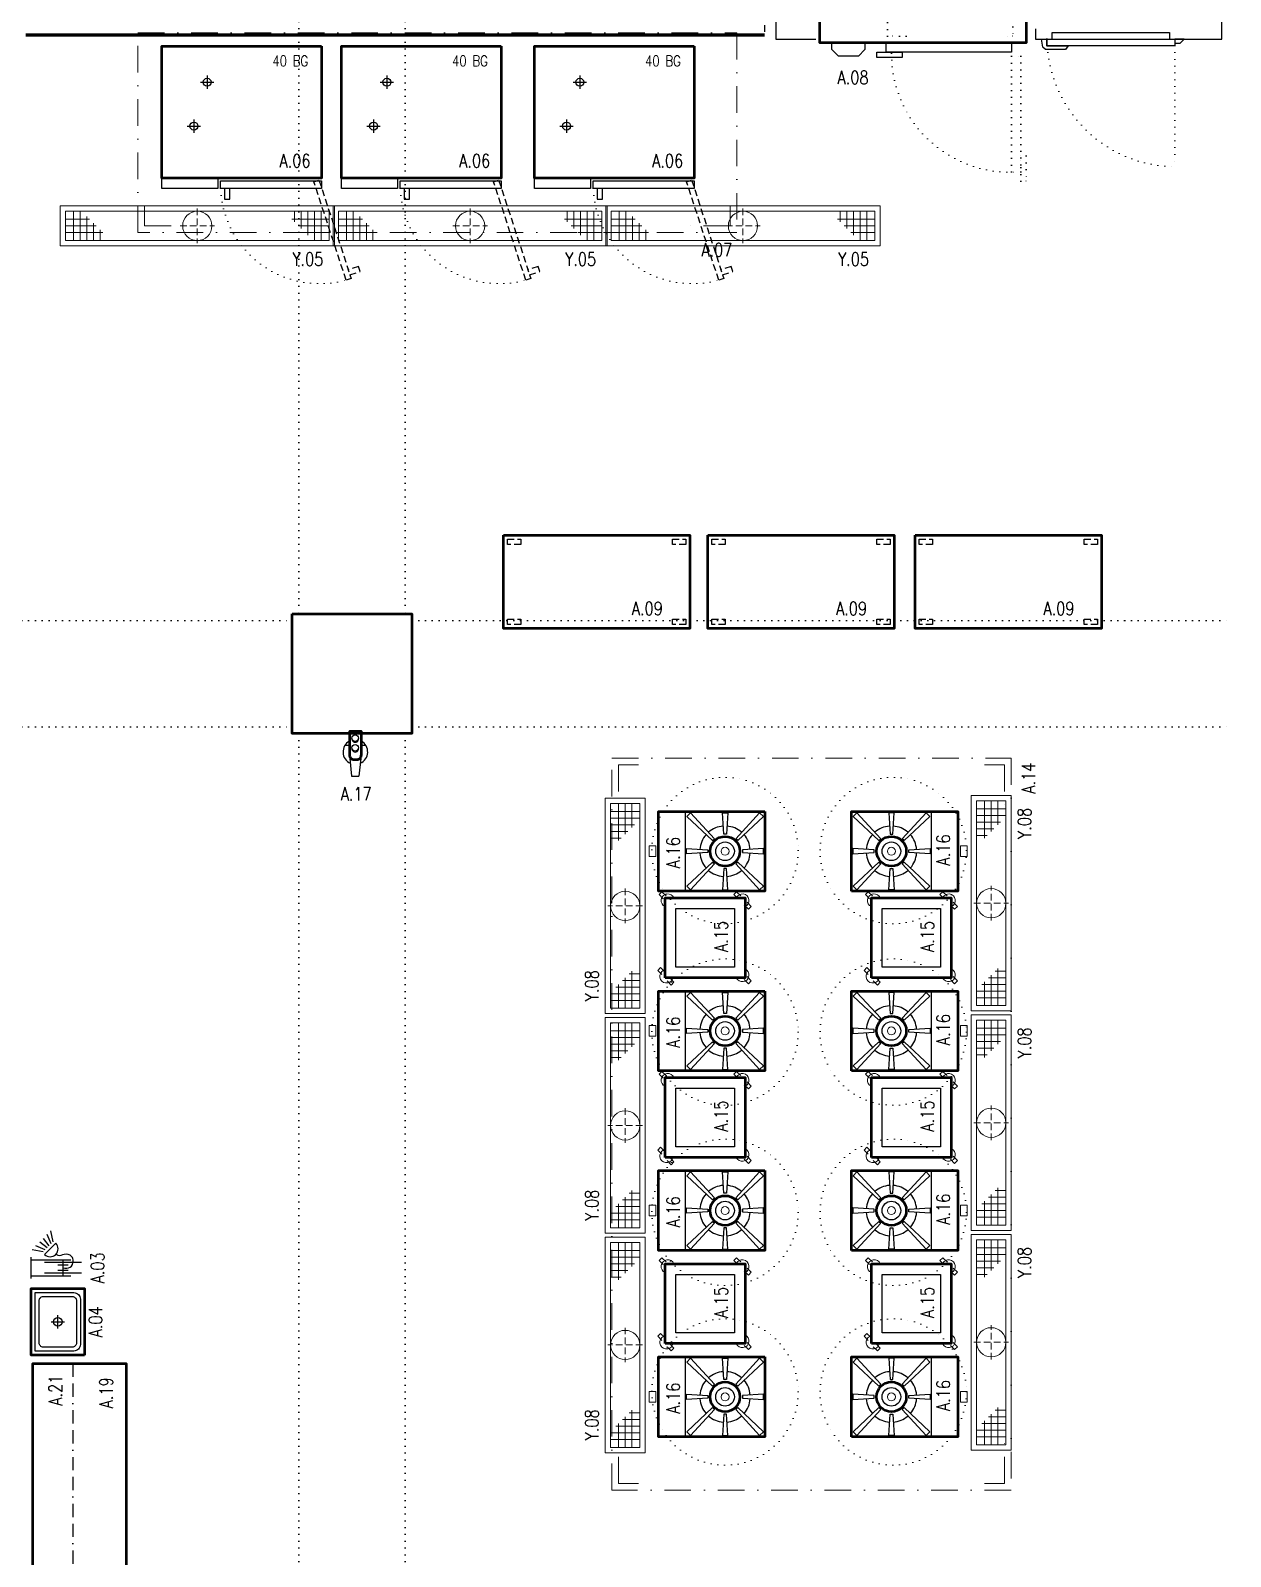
# Model space of a CAD drawing. Extents: x -228812 to 45006, y -308075 to -42938.
# Drawn here: x 31471 to 32373, y -46350 to -45203 of the extents above; entities that cross this region are included whole.
import ezdxf
from ezdxf.enums import TextEntityAlignment as Align

# ---------------------------------------------------------------- set-up
doc = ezdxf.new("R2010")
doc.units = 0
doc.header["$LTSCALE"] = 20
for name, pattern in [('( Hidden )', [0.375, 0.25, -0.125]), ('BORDER', [1.75, 0.5, -0.25, 0.5, -0.25, 0, -0.25]), ('DASHDOTX2', [2, 1, -0.5, 0, -0.5]), ('DASHED2', [0.375, 0.25, -0.125]), ('DOT', [0.25, 0, -0.25]), ('HIDDEN', [0.375, 0.25, -0.125])]:
    doc.linetypes.add(name, pattern=pattern)
doc.layers.get('0').update_dxf_attribs({"linetype": 'CONTINUOUS', "lineweight": 15})
doc.layers.get('DEFPOINTS').update_dxf_attribs({"linetype": 'CONTINUOUS'})
for name, color, linetype, lineweight in [('-DWG_ANA', 7, 'CONTINUOUS', 50), ('-DWG_ANA_1', 7, 'BORDER', 25), ('-DWG_DETAY1', 7, 'CONTINUOUS', 25), ('-DWG_DETAY2', 7, 'CONTINUOUS', 15), ('-DWG_DETAY4', 7, 'DOT', 18), ('DUVAR', 7, 'CONTINUOUS', 60), ('DVL-C', 7, 'DASHDOTX2', 20), ('kapi-acilis', 43, 'DOT', 15), ('KOLON', 7, 'CONTINUOUS', 50), ('NO', 7, 'CONTINUOUS', 30), ('PLAN', 253, 'CONTINUOUS', 15), ('s-depo', 140, 'CONTINUOUS', 25), ('yerizg-a', 7, 'CONTINUOUS', 15), ('yerizg-b', 7, 'CONTINUOUS', 9)]:
    doc.layers.add(name, color=color, linetype=linetype, lineweight=lineweight)
for name, color, linetype in [('BL-A', 1, 'CONTINUOUS'), ('BL-Y', 144, 'CONTINUOUS'), ('KIRIS', 9, 'DOT'), ('MUTFAK TEFRISI', 7, 'CONTINUOUS'), ('yazi-blk', 7, 'CONTINUOUS'), ('YRNO', 7, 'CONTINUOUS')]:
    doc.layers.add(name, color=color, linetype=linetype)
doc.styles.add('ROMANS', font='romans.shx', dxfattribs={"width": 0.8})
doc.styles.add('TROMANS', font='romanstw.shx', dxfattribs={"width": 0.8})

# ---------------------------------------------------------------- blocks, each defined once
blk = doc.blocks.new('KOLON90')
at = {"layer": 'KOLON', "color": 4}
blk.add_lwpolyline([(-45, 45), (45, 45), (45, -45), (-45, -45)], close=True, dxfattribs=at)
blk = doc.blocks.new('Y-SIFON')
at = {"layer": 'yerizg-a', "color": 0, "linetype": 'Continuous'}
blk.add_circle((0, 0), 11, dxfattribs=at)
at = {"layer": 'yerizg-b', "color": 0, "linetype": 'DASHED2'}
for points in [[(0, 13), (0, -13)], [(-13, 0), (13, 0)]]:
    blk.add_lwpolyline(points, dxfattribs=at)
blk = doc.blocks.new('1BS-SYK316A')
at = {"layer": 'yerizg-a', "color": 0}
blk.add_lwpolyline([(0, 0), (162, 0), (162, -30), (0, -30)], close=True, dxfattribs=at)
at = {"layer": 'yerizg-b', "color": 0}
for p, q in [((4, -10), (22, -10)), ((10, -26), (10, -4)), ((15, -4), (15, -26)), ((20, -26), (20, -8)), ((158, -10), (130, -10)), ((132, -4), (132, -12)), ((137, -4), (137, -17)), ((142, -4), (142, -22)), ((147, -26), (147, -4)), ((152, -4), (152, -26)), ((4, -15), (27, -15)), ((4, -20), (32, -20)), ((25, -26), (25, -13)), ((30, -26), (30, -18)), ((158, -15), (135, -15)), ((158, -20), (140, -20))]:
    blk.add_line(p, q, dxfattribs=at)
blk.add_lwpolyline([(4, -4), (158, -4), (158, -26), (4, -26)], close=True, dxfattribs=at)
at = {"layer": 'PLAN', "color": 0, "linetype": 'Continuous'}
blk.add_blockref('Y-SIFON', (81, -15), dxfattribs=at)
at = {"layer": 'YRNO', "linetype": 'Continuous', "style": 'ROMANS', "width": 0.8}
blk.add_attdef('YRNO', text='', height=10, dxfattribs=at).set_placement((141, -40), align=Align.MIDDLE)
blk = doc.blocks.new('RRN163')
at = {"layer": '-DWG_ANA_1', "color": 0}
blk.add_lwpolyline([(0, -30), (0, 0), (160, 0), (160, -30)], close=True, dxfattribs=at)
at = {"layer": 'NO', "linetype": 'Continuous', "style": 'ROMANS', "width": 0.8}
blk.add_attdef('NO', text='', height=10, dxfattribs=at).set_placement((140, -17), align=Align.MIDDLE)
blk = doc.blocks.new('EEN102D')
at = {"layer": '-DWG_ANA', "color": 0}
blk.add_lwpolyline([(0, -40), (0, 0), (50, 0), (50, -40)], close=True, dxfattribs=at)
at = {"layer": '-DWG_DETAY1', "color": 0}
for points in [[(3, -32), (3, -3), (47, -3), (47, -32, -0.414214), (42, -37), (8, -37, -0.414214)], [(9, -6), (41, -6, -0.414214), (44, -9), (44, -31, -0.414214), (41, -34), (9, -34, -0.414214), (6, -31), (6, -9, -0.414214)]]:
    blk.add_lwpolyline(points, format="xyb", close=True, dxfattribs=at)
for points in [[(20, -20), (30, -20)], [(25, -15), (25, -25)]]:
    blk.add_lwpolyline(points, dxfattribs=at)
blk.add_circle((25, -20), 3.16, dxfattribs=at)
at = {"layer": 'NO', "linetype": 'Continuous', "style": 'ROMANS', "width": 0.8}
blk.add_attdef('NO', text='', height=10, dxfattribs=at).set_placement((25, -48.4), align=Align.MIDDLE)
blk = doc.blocks.new('1CC-GT15')
at = {"layer": '-DWG_ANA_1', "color": 0, "linetype": 'Continuous'}
for points in [[(-6, 0), (-6, -30)], [(6, 0), (6, -30)], [(-6, -24), (6, -24)]]:
    blk.add_lwpolyline(points, dxfattribs=at)
at = {"layer": '-DWG_DETAY1', "color": 0}
for points in [[(-8, 0), (8, 0)], [(-4, -38), (-4, -10)], [(4, -38), (4, -10)], [(18.7, -18.5), (10.2, -10)], [(12, -9.1), (13.7, -0.8)], [(13.6, -10.6), (16.5, -3.6)], [(15.1, -12.1), (19.3, -6.5)], [(16.6, -13.6), (22.2, -9.3)], [(-2, -28), (-2, -20)], [(2, -28), (2, -20)], [(18.1, -15.1), (25, -12.1)], [(19.6, -16.6), (27.9, -14.9)]]:
    blk.add_lwpolyline(points, dxfattribs=at)
blk.add_arc((14.4, -14.3), 6, 135.1651, 315.1651, dxfattribs=at)
blk.add_spline([(0, -24), (0.6, -29.4), (5.1, -31.7), (8.6, -30.5), (10.2, -24.8), (9.3, -20.4), (10.8, -18.7)], degree=3, dxfattribs=at)
at = {"layer": 'NO', "linetype": 'Continuous', "style": 'ROMANS', "width": 0.8}
blk.add_attdef('NO', text='', height=10, dxfattribs=at).set_placement((0, -50), align=Align.MIDDLE)
blk = doc.blocks.new('T_140')
at = {"layer": '-DWG_ANA', "color": 0}
blk.add_lwpolyline([(0, 0), (140, 0), (140, -70), (0, -70)], close=True, dxfattribs=at)
blk = doc.blocks.new('TCN140H')
at = {"layer": '-DWG_DETAY1', "color": 0, "linetype": 'HIDDEN'}
for points in [[(13, -7), (3, -7), (3, -3), (13, -3)], [(137, -7), (127, -7), (127, -3), (137, -3)], [(13, -67), (3, -67), (3, -63), (13, -63)], [(137, -67), (127, -67), (127, -63), (137, -63)]]:
    blk.add_lwpolyline(points, close=True, dxfattribs=at)
at = {"layer": '-DWG_ANA', "color": 0}
blk.add_blockref('T_140', (0, 0), dxfattribs=at)
at = {"layer": 'NO', "linetype": 'Continuous', "style": 'ROMANS', "width": 0.8}
blk.add_attdef('NO', text='', height=10, dxfattribs=at).set_placement((108, -55), align=Align.MIDDLE)
blk = doc.blocks.new('ROB-MP450')
at = {"layer": '-DWG_ANA', "color": 0}
blk.add_lwpolyline([(-4.4, -17.6, 0.414214), (-1, -21), (1.2, -21, 0.414214), (4.6, -17.6), (4.6, 0), (-4.4, 0)], format="xyb", close=True, dxfattribs=at)
at = {"layer": '-DWG_DETAY1', "color": 0}
for p, q in [((-7.7, -10.2), (-4.4, -10.2)), ((4.6, -10.2), (7.8, -10.2)), ((-4.1, -20.2), (-2.7, -33.6)), ((4.1, -20.2), (2.7, -33.6)), ((-2.7, -33.6), (2.7, -33.6))]:
    blk.add_line(p, q, dxfattribs=at)
for centre in [(0, -4.9), (0, -12.3)]:
    blk.add_circle(centre, 2.49, dxfattribs=at)
for centre, radius, start, end in [((0.1, -15.3), 9.28, 119.0171, 245.789), ((0, -5.5), 2.49, 172.95, 7.05), ((0.1, -15.3), 9.28, 293.0449, 60.9829), ((0, -12.9), 2.49, 172.95, 7.05)]:
    blk.add_arc(centre, radius, start, end, dxfattribs=at)
at = {"layer": 'NO', "linetype": 'Continuous', "style": 'ROMANS', "width": 0.8}
blk.add_attdef('NO', text='', height=10, dxfattribs=at).set_placement((0.7, -46.8), align=Align.MIDDLE)
blk = doc.blocks.new('1-OG6')
at = {"layer": '-DWG_DETAY1', "color": 0}
for points in [[(-30, 30), (-30, -30), (30, -30), (30, 30)], [(-8.1, 9.5), (-9.5, 8), (-29, 26), (-26.2, 28.8)], [(-1, 13), (1, 13), (2, 29), (-2, 29)], [(8.1, 9.5), (9.5, 8), (29, 26), (26.2, 28.8)], [(-13, 1), (-13, -1), (-29, -2), (-29, 2)], [(13, 1), (13, -1), (29, -2), (29, 2)], [(-8.1, -9.5), (-9.5, -8), (-29, -26), (-26.2, -28.8)], [(8.1, -9.5), (9.5, -8), (29, -26), (26.2, -28.8)], [(-1, -13), (1, -13), (2, -29), (-2, -29)]]:
    blk.add_lwpolyline(points, close=True, dxfattribs=at)
for points in [[(-14.4, 12.4, 0.160919), (-18.9, 1.4, 0.160919)], [(-1.4, 18.9, 0.162747), (-12.5, 14.3, 0.162747)], [(12.5, 14.3, 0.162747), (1.4, 18.9, 0.162747)], [(18.9, 1.4, 0.160919), (14.4, 12.4, 0.160919)], [(-18.9, -1.4, 0.160919), (-14.4, -12.4, 0.160919)], [(14.4, -12.4, 0.160919), (18.9, -1.4, 0.160919)], [(-12.5, -14.3, 0.162747), (-1.4, -18.9, 0.162747)], [(1.4, -18.9, 0.162747), (12.5, -14.3, 0.162747)]]:
    blk.add_lwpolyline(points, format="xyb", dxfattribs=at)
blk.add_circle((0, 0), 7, dxfattribs=at)
at = {"layer": '-DWG_DETAY2', "color": 0}
blk.add_circle((0, 0), 3, dxfattribs=at)
blk = doc.blocks.new('1YD200')
at = {"layer": '-DWG_ANA', "color": 0}
blk.add_lwpolyline([(0, 0), (60, 0), (60, -80), (0, -80)], close=True, dxfattribs=at)
blk.add_circle((30, -30), 11.2, dxfattribs=at)
at = {"layer": '-DWG_DETAY2', "color": 0}
blk.add_lwpolyline([(26, -82), (34, -82), (34, -87), (26, -87)], close=True, dxfattribs=at)
at = {"layer": 'PLAN', "color": 0, "linetype": 'Continuous'}
blk.add_blockref('1-OG6', (30, -30), dxfattribs=at)
at = {"layer": 'NO', "linetype": 'Continuous', "style": 'ROMANS', "width": 0.8}
blk.add_attdef('NO', text='', height=10, dxfattribs=at).set_placement((31, -69), align=Align.MIDDLE)
blk = doc.blocks.new('AKZ100')
at = {"layer": '-DWG_ANA', "color": 0}
blk.add_lwpolyline([(0, 0), (60, 0), (60, -60), (0, -60)], close=True, dxfattribs=at)
at = {"layer": '-DWG_DETAY1', "color": 0}
blk.add_lwpolyline([(8, -8), (52, -8), (52, -52), (8, -52)], close=True, dxfattribs=at)
at = {"layer": '-DWG_DETAY2', "color": 0, "linetype": 'HIDDEN'}
for points in [[(2.4, 2.4), (5.5, 5.5), (7.6, 3.4), (4.5, 0.2)], [(59.4, 1.4), (62.5, 4.5), (64.6, 2.4), (61.5, -0.8)], [(-2.4, -1.4), (-5.5, -4.5), (-3.4, -6.6), (-0.2, -3.5)], [(59.4, -54.6), (62.5, -51.5), (64.6, -53.6), (61.5, -56.8)], [(-1.4, -59.4), (-4.5, -62.5), (-2.4, -64.6), (0.8, -61.5)], [(54.6, -59.4), (51.5, -62.5), (53.6, -64.6), (56.8, -61.5)]]:
    blk.add_lwpolyline(points, dxfattribs=at)
at = {"layer": '-DWG_DETAY2', "color": 0}
for centre, start, end in [((1, -1), 23.5782, 246.4218), ((58, -2), 293.5782, 156.4218), ((2, -58), 113.5782, 336.4218), ((58, -58), 203.5782, 66.4218)]:
    blk.add_arc(centre, 5, start, end, dxfattribs=at)
at = {"layer": 'NO', "linetype": 'Continuous', "style": 'ROMANS', "width": 0.8}
blk.add_attdef('NO', text='', height=10, dxfattribs=at).set_placement((31, -42), align=Align.MIDDLE)
blk = doc.blocks.new('DOF559')
at = {"layer": 'DVL-C', "color": 0}
blk.add_lwpolyline([(0, 0), (550, 0), (550, -300), (0, -300)], close=True, dxfattribs=at)
for points in [[(5, -20), (5, -5), (40, -5)], [(545, -20), (545, -5), (510, -5)], [(5, -280), (5, -295), (40, -295)], [(545, -280), (545, -295), (510, -295)]]:
    blk.add_lwpolyline(points, dxfattribs=at)
at = {"layer": 'NO', "linetype": 'Continuous', "style": 'ROMANS', "width": 0.8}
blk.add_attdef('NO', text='', height=10, dxfattribs=at).set_placement((535, -313), align=Align.MIDDLE)
blk = doc.blocks.new('1BS-SYK320A')
at = {"layer": 'yerizg-a', "color": 0}
blk.add_lwpolyline([(0, 0), (206, 0), (206, -30), (0, -30)], close=True, dxfattribs=at)
at = {"layer": 'yerizg-b', "color": 0}
for p, q in [((4, -10), (22, -10)), ((10, -26), (10, -4)), ((15, -4), (15, -26)), ((20, -26), (20, -8)), ((202, -10), (174, -10)), ((176, -4), (176, -12)), ((181, -4), (181, -17)), ((186, -4), (186, -22)), ((191, -26), (191, -4)), ((196, -4), (196, -26)), ((4, -15), (27, -15)), ((4, -20), (32, -20)), ((25, -26), (25, -13)), ((30, -26), (30, -18)), ((202, -15), (179, -15)), ((202, -20), (184, -20))]:
    blk.add_line(p, q, dxfattribs=at)
blk.add_lwpolyline([(4, -4), (202, -4), (202, -26), (4, -26)], close=True, dxfattribs=at)
at = {"layer": 'PLAN', "color": 0, "linetype": 'Continuous'}
blk.add_blockref('Y-SIFON', (103, -15), dxfattribs=at)
at = {"layer": 'YRNO', "linetype": 'Continuous', "style": 'ROMANS', "width": 0.8}
blk.add_attdef('YRNO', text='', height=10, dxfattribs=at).set_placement((186, -40), align=Align.MIDDLE)
blk = doc.blocks.new('TCN160-S')
at = {"layer": '-DWG_ANA', "color": 0}
blk.add_lwpolyline([(0, 0), (160, 0), (160, -70), (0, -70)], close=True, dxfattribs=at)
at = {"layer": 'NO', "linetype": 'Continuous', "style": 'ROMANS', "width": 0.8}
blk.add_attdef('NO', text='', height=10, dxfattribs=at).set_placement((138, -55), align=Align.MIDDLE)
blk = doc.blocks.new('DDF454')
at = {"layer": 'DVL-C', "color": 0}
blk.add_lwpolyline([(0, 0), (450, 0), (450, -150), (0, -150)], close=True, dxfattribs=at)
for points in [[(5, -130), (5, -145), (40, -145)], [(445, -130), (445, -145), (410, -145)]]:
    blk.add_lwpolyline(points, dxfattribs=at)
at = {"layer": 'NO', "linetype": 'Continuous', "style": 'ROMANS', "width": 0.8}
blk.add_attdef('NO', text='', height=10, dxfattribs=at).set_placement((435, -163), align=Align.MIDDLE)
blk = doc.blocks.new('CAS-T40R')
at = {"layer": '-DWG_ANA', "color": 0}
blk.add_lwpolyline([(155, 0), (155, -125), (0, -125), (0, 0)], close=True, dxfattribs=at)
at = {"layer": '-DWG_DETAY1', "color": 0, "linetype": 'DOT'}
blk.add_lwpolyline([(65, -125), (65, -120), (51, -120), (50, -11), (145, -11), (145, -120), (141, -120), (141, -125)], dxfattribs=at)
at = {"layer": '-DWG_DETAY1', "color": 0}
blk.add_lwpolyline([(34, -125), (34, -130), (29, -135), (14, -135), (9, -130), (9, -125)], dxfattribs=at)
at = {"layer": '-DWG_DETAY1', "color": 0, "linetype": 'Continuous'}
for points in [[(144, -125), (144, -132), (50, -132), (50, -125)], [(62, -132), (62, -136), (43, -136), (43, -132)]]:
    blk.add_lwpolyline(points, close=True, dxfattribs=at)
at = {"layer": '-DWG_DETAY1', "color": 0, "linetype": 'DOT'}
for points in [[(144, -135), (151, -135), (151, -222), (144, -222)], [(151, -210), (155, -210), (155, -229), (151, -229)]]:
    blk.add_lwpolyline(points, close=True, dxfattribs=at)
at = {"layer": '-DWG_DETAY4', "color": 0}
blk.add_arc((142.9, -133.4), 88.9, 179.7229, 274.611, dxfattribs=at)
at = {"layer": 'NO', "linetype": 'Continuous', "style": 'ROMANS', "width": 0.8}
blk.add_attdef('NO', text='', height=10, dxfattribs=at).set_placement((25, -151), align=Align.MIDDLE)
blk = doc.blocks.new('J-KS09l')
at = {"layer": 'kapi-acilis', "linetype": 'DOT'}
blk.add_lwpolyline([(-3, 11), (-3, 107)], dxfattribs=at)
blk.add_arc((-4.2, 9.8), 97.2, 0.6814, 89.3186, dxfattribs=at)
at = {"layer": 's-depo', "linetype": 'Continuous'}
for points in [[(-3, 14), (-7, 14), (-10, 11), (-3, 11)], [(1, 11), (-3, 11), (-3, 16), (93, 16), (93, 11), (89, 11), (89, 6), (1, 6), (1, 11)], [(77, 16), (79, 19), (94, 19), (96, 17), (97, 11), (93, 11), (93, 16)]]:
    blk.add_lwpolyline(points, close=True, dxfattribs=at)
blk = doc.blocks.new('FBG040')
at = {"layer": '-DWG_ANA', "color": 0}
blk.add_lwpolyline([(120, 0), (120, -99), (0, -99), (0, 0)], close=True, dxfattribs=at)
at = {"layer": '-DWG_DETAY1', "color": 0}
for points in [[(34, -22), (34, -32)], [(29, -27), (39, -27)], [(24, -55), (24, -65)], [(19, -60), (29, -60)], [(42, -99), (42, -107), (0, -107), (0, -99)], [(47, -107), (47, -115), (51, -115), (51, -107)]]:
    blk.add_lwpolyline(points, dxfattribs=at)
blk.add_lwpolyline([(120, -107), (44, -107), (44, -101), (120, -101)], close=True, dxfattribs=at)
at = {"layer": '-DWG_DETAY1', "color": 0, "linetype": 'HIDDEN'}
blk.add_lwpolyline([(118, -100.5), (142.2, -174.5), (138.4, -175.8), (114.2, -101.8)], close=True, dxfattribs=at)
blk.add_lwpolyline([(141.3, -171.7), (148.9, -169.2), (147.6, -165.4), (140, -167.9)], dxfattribs=at)
at = {"layer": '-DWG_DETAY1', "color": 0}
for centre in [(34, -27), (24, -60)]:
    blk.add_circle(centre, 3, dxfattribs=at)
at = {"layer": '-DWG_DETAY4', "color": 0}
blk.add_arc((118.6, -103.8), 74.6, 182.4322, 285.3604, dxfattribs=at)
at = {"layer": 'NO', "linetype": 'Continuous', "style": 'ROMANS', "width": 0.8}
blk.add_attdef('NO', text='', height=10, dxfattribs=at).set_placement((100, -86), align=Align.MIDDLE)
at = {"layer": 'yazi-blk', "color": 0, "style": 'TROMANS', "width": 0.8}
blk.add_text('40 BG', height=8, dxfattribs=at).set_placement((83, -15))

msp = doc.modelspace()

# ---------------------------------------------------------------- linework, layer by layer
at = {"color": 1, "linetype": 'DOT'}
for centre in [(31993.117, -45819.491), (32119.459, -45819.491), (31993.117, -45955.907), (32119.459, -45955.907), (31993.117, -46091.369), (32119.459, -46091.369), (31993.117, -46226.335), (32119.459, -46226.335)]:
    msp.add_circle(centre, 55, dxfattribs=at)
at = {"layer": 'DEFPOINTS', "linetype": '( Hidden )'}
msp.add_line((32022.874, -44824.228), (32022.874, -45206.5), dxfattribs=at)
at = {"layer": 'DEFPOINTS', "linetype": 'Continuous'}
for p, q in [((31687.874, -45206.5), (31467.874, -45206.5)), ((32022.874, -45206.5), (31702.874, -45206.5))]:
    msp.add_line(p, q, dxfattribs=at)
at = {"layer": 'DUVAR', "color": 2}
for p, q in [((31467.874, -45206.5), (31702.874, -45206.5)), ((31702.874, -45206.5), (32022.874, -45206.5))]:
    msp.add_line(p, q, dxfattribs=at)
at = {"layer": 'KIRIS', "color": 251}
for p, q in [((31672.874, -44941.5), (31672.874, -45641.5)), ((31752.874, -44941.5), (31752.874, -45641.5)), ((31112.874, -45646.5), (31667.874, -45646.5)), ((31757.874, -45646.5), (32372.874, -45646.5)), ((31112.874, -45726.5), (31667.874, -45726.5)), ((31672.874, -45731.5), (31672.874, -46431.5)), ((31752.874, -45731.5), (31752.874, -46431.5)), ((31757.874, -45726.5), (32372.874, -45726.5))]:
    msp.add_line(p, q, dxfattribs=at)
at = {"layer": 'MUTFAK TEFRISI', "color": 15}
msp.add_line((31702.874, -45206.5), (31805.374, -45206.5), dxfattribs=at)
msp.add_line((31702.874, -45206.5), (31805.374, -45206.5), dxfattribs=at)
at = {"layer": 's-depo', "ltscale": 0.5}
msp.add_line((32226.268, -45201.77), (32226.268, -45209.77), dxfattribs=at)
for points in [[(32031.268, -44744.77), (32031.268, -45209.77), (32061.268, -45209.77)], [(32226.268, -45209.77), (32366.268, -45209.77), (32366.268, -44744.77), (32031.268, -44744.77)]]:
    msp.add_lwpolyline(points, dxfattribs=at)

# ---------------------------------------------------------------- block references
at = {"linetype": 'Continuous', "rotation": 180}
msp.add_blockref('J-KS09l', (32327.987, -45198.547), dxfattribs=at)
at = {"layer": 'BL-A', "linetype": 'Continuous'}
for name, p, values in [('CAS-T40R', (32064.261, -45087.412), {'NO': 'A.08'}), ('DDF454', (31551.936, -45205), {'NO': 'A.07'}), ('FBG040', (31570, -45215), {'NO': 'A.06'}), ('FBG040', (31705, -45215), {'NO': 'A.06'}), ('FBG040', (31850, -45215), {'NO': 'A.06'}), ('TCN140H', (31826.707, -45582.461), {'NO': 'A.09'}), ('TCN140H', (31980.161, -45582.461), {'NO': 'A.09'}), ('TCN140H', (32136.013, -45582.461), {'NO': 'A.09'}), ('ROB-MP450', (31715.245, -45730), {'NO': 'A.17'})]:
    msp.add_blockref(name, p, dxfattribs=at).add_auto_attribs(values)
at = {"layer": 'BL-A', "linetype": 'Continuous', "rotation": 90}
for name, p, values in [('DOF559', (31908.113, -46300), {'NO': 'A.14'}), ('1YD200', (32088.113, -45850), {'NO': 'A.16'}), ('AKZ100', (31948.113, -45915), {'NO': 'A.15'}), ('AKZ100', (32103.113, -45915), {'NO': 'A.15'}), ('1YD200', (32088.113, -45985), {'NO': 'A.16'}), ('AKZ100', (31948.113, -46050), {'NO': 'A.15'}), ('AKZ100', (32103.113, -46050), {'NO': 'A.15'}), ('1YD200', (32088.113, -46120), {'NO': 'A.16'}), ('1CC-GT15', (31471.677, -46133.085), {'NO': 'A.03'}), ('AKZ100', (31948.113, -46190), {'NO': 'A.15'}), ('AKZ100', (32103.113, -46190), {'NO': 'A.15'}), ('EEN102D', (31471.776, -46198.605), {'NO': 'A.04'}), ('1YD200', (32088.113, -46260), {'NO': 'A.16'}), ('RRN163', (31473.113, -46365), {'NO': 'A.21'}), ('TCN160-S', (31473.113, -46365), {'NO': 'A.19'})]:
    msp.add_blockref(name, p, dxfattribs=at).add_auto_attribs(values)
at = {"layer": 'BL-A', "linetype": 'Continuous'}
ref = msp.add_blockref('1YD200', (32023.113, -45790), dxfattribs=dict(at, rotation=270))
ref.add_attrib('NO', 'A.16', dxfattribs={"layer": 'NO', "linetype": 'Continuous', "height": 10, "rotation": 90, "style": 'ROMANS', "width": 0.8}).set_placement((31954.113, -45821), align=Align.MIDDLE)
ref = msp.add_blockref('1YD200', (32023.113, -45925), dxfattribs=dict(at, rotation=270))
ref.add_attrib('NO', 'A.16', dxfattribs={"layer": 'NO', "linetype": 'Continuous', "height": 10, "rotation": 90, "style": 'ROMANS', "width": 0.8}).set_placement((31954.113, -45956), align=Align.MIDDLE)
ref = msp.add_blockref('1YD200', (32023.113, -46060), dxfattribs=dict(at, rotation=270))
ref.add_attrib('NO', 'A.16', dxfattribs={"layer": 'NO', "linetype": 'Continuous', "height": 10, "rotation": 90, "style": 'ROMANS', "width": 0.8}).set_placement((31954.113, -46091), align=Align.MIDDLE)
ref = msp.add_blockref('1YD200', (32023.113, -46200), dxfattribs=dict(at, rotation=270))
ref.add_attrib('NO', 'A.16', dxfattribs={"layer": 'NO', "linetype": 'Continuous', "height": 10, "rotation": 90, "style": 'ROMANS', "width": 0.8}).set_placement((31954.113, -46231), align=Align.MIDDLE)
at = {"layer": 'BL-Y', "linetype": 'Continuous'}
for p in [(31493.596, -45335), (31698.596, -45335), (31903.596, -45335)]:
    msp.add_blockref('1BS-SYK320A', p, dxfattribs=at).add_auto_attribs({'YRNO': 'Y.05'})
ref = msp.add_blockref('1BS-SYK316A', (31933.113, -45780), dxfattribs=dict(at, rotation=270))
ref.add_attrib('YRNO', 'Y.08', dxfattribs={"layer": 'YRNO', "linetype": 'Continuous', "height": 10, "rotation": 90, "style": 'ROMANS', "width": 0.8}).set_placement((31893.113, -45921), align=Align.MIDDLE)
at = {"layer": 'BL-Y', "linetype": 'Continuous', "rotation": 90}
for p in [(32178.113, -45940), (32178.113, -46105), (32178.113, -46270)]:
    msp.add_blockref('1BS-SYK316A', p, dxfattribs=at).add_auto_attribs({'YRNO': 'Y.08'})
at = {"layer": 'BL-Y', "linetype": 'Continuous'}
ref = msp.add_blockref('1BS-SYK316A', (31933.113, -45945), dxfattribs=dict(at, rotation=270))
ref.add_attrib('YRNO', 'Y.08', dxfattribs={"layer": 'YRNO', "linetype": 'Continuous', "height": 10, "rotation": 90, "style": 'ROMANS', "width": 0.8}).set_placement((31893.113, -46086), align=Align.MIDDLE)
ref = msp.add_blockref('1BS-SYK316A', (31933.113, -46110), dxfattribs=dict(at, rotation=270))
ref.add_attrib('YRNO', 'Y.08', dxfattribs={"layer": 'YRNO', "linetype": 'Continuous', "height": 10, "rotation": 90, "style": 'ROMANS', "width": 0.8}).set_placement((31893.113, -46251), align=Align.MIDDLE)
at = {"layer": 'KOLON', "color": 1}
msp.add_blockref('KOLON90', (31712.874, -45686.5), dxfattribs=at)

doc.saveas('drawing.dxf')
